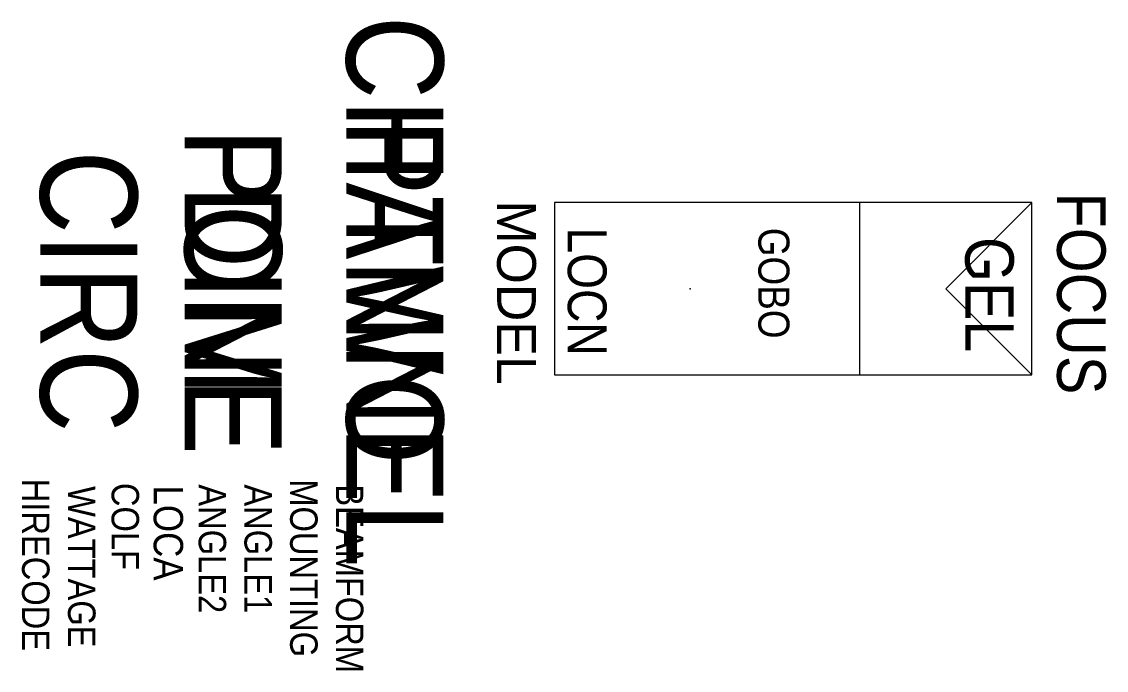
# Model space of a CAD drawing. Extents: x -1121 to -3, y -493 to 176.
import ezdxf
from ezdxf.enums import TextEntityAlignment as Align

# ---------------------------------------------------------------- set-up
doc = ezdxf.new("R2010")
doc.units = 0
doc.header["$MEASUREMENT"] = 0
doc.layers.get('0').update_dxf_attribs({"linetype": 'CONTINUOUS'})
for name, color, linetype in [('CHANNEL', 3, 'CONTINUOUS'), ('CIRC', 6, 'CONTINUOUS'), ('DIMMER', 4, 'CONTINUOUS'), ('FOCUS', 2, 'CONTINUOUS'), ('GEL', 1, 'CONTINUOUS'), ('LANTERNS', 4, 'CONTINUOUS'), ('LOCATION', 7, 'CONTINUOUS'), ('MODEL', 6, 'CONTINUOUS'), ('PATCH', 5, 'CONTINUOUS'), ('PATCH2', 5, 'CONTINUOUS')]:
    doc.layers.add(name, color=color, linetype=linetype)

msp = doc.modelspace()

# ---------------------------------------------------------------- linework, layer by layer
for p, q in [((-79.7, -10.7), (-571.9, -10.7)), ((-571.9, -10.7), (-571.9, -188.5)), ((-257.5, -10.7), (-257.5, -188.5)), ((-79.7, -10.7), (-168.6, -99.6)), ((-79.7, -188.5), (-79.7, -10.7)), ((-79.7, -188.5), (-168.6, -99.6)), ((-571.9, -188.5), (-79.7, -188.5))]:
    msp.add_line(p, q)
msp.add_point((-432.2, -99.6))

# ---------------------------------------------------------------- texts
at = {"layer": 'CHANNEL', "width": 0.89}
msp.add_attdef('CHANNEL', text='', height=100, rotation=270, dxfattribs=at).set_placement((-786.5, -102.3), align=Align.CENTER)
at = {"layer": 'CIRC', "width": 0.89}
msp.add_attdef('CIRC', text='', height=100, rotation=270, dxfattribs=at).set_placement((-1102.1, -102.3), align=Align.CENTER)
at = {"layer": 'DIMMER', "width": 0.89}
msp.add_attdef('DIM', text='', height=100, rotation=270, dxfattribs=at).set_placement((-953.2, -101.4), align=Align.CENTER)
at = {"layer": 'FOCUS', "color": 30, "width": 0.89}
msp.add_attdef('FOCUS', text='', height=50, rotation=270, dxfattribs=at).set_placement((-53.8, -104.4), align=Align.CENTER)
at = {"layer": 'GEL', "width": 0.89}
for tag, height, p in [('GOBO', 32, (-361.8, -93.8)), ('GEL', 50, (-148.5, -105.7))]:
    msp.add_attdef(tag, text='', height=height, rotation=270, dxfattribs=at).set_placement(p, align=Align.CENTER)
at = {"layer": 'LANTERNS', "color": 0, "width": 0.89, "flags": 1}
for tag, p, s, height in [('HIRECODE', (-1120.9, -295.6), '', 28.3), ('COLF', (-1028.6, -299.9), 'N', 28.3), ('ANGLE2', (-938.8, -301.4), '50', 28.3), ('ANGLE1', (-891.6, -301.4), '25', 28.3), ('MOUNTING', (-844.5, -296.2), 'STANDARD HOOK CLAMP', 28.305), ('WATTAGE', (-1073.5, -303.2, 0), '750', 28.3), ('LOCA', (-985.2, -302.5), '', 30.3), ('BEAMFORM', (-797.3, -301.4), 'C', 28.3)]:
    msp.add_attdef(tag, p, s, height=height, rotation=270, dxfattribs=at)
at = {"layer": 'LOCATION', "width": 0.89}
msp.add_attdef('LOCN', text='', height=40, rotation=270, dxfattribs=at).set_placement((-558.3, -102.5), align=Align.CENTER)
at = {"layer": 'MODEL'}
msp.add_attdef('MODEL', text='4.5-2550Z', height=40, rotation=270, dxfattribs=at).set_placement((-631.1, -103.5), align=Align.CENTER)
at = {"layer": 'PATCH', "width": 0.89}
msp.add_attdef('PONE', text='', height=100, rotation=270, dxfattribs=at).set_placement((-953.2, -102.3), align=Align.CENTER)
at = {"layer": 'PATCH2', "width": 0.89}
msp.add_attdef('PTWO', text='', height=100, rotation=270, dxfattribs=at).set_placement((-786.5, -102.3), align=Align.CENTER)

doc.saveas('drawing.dxf')
